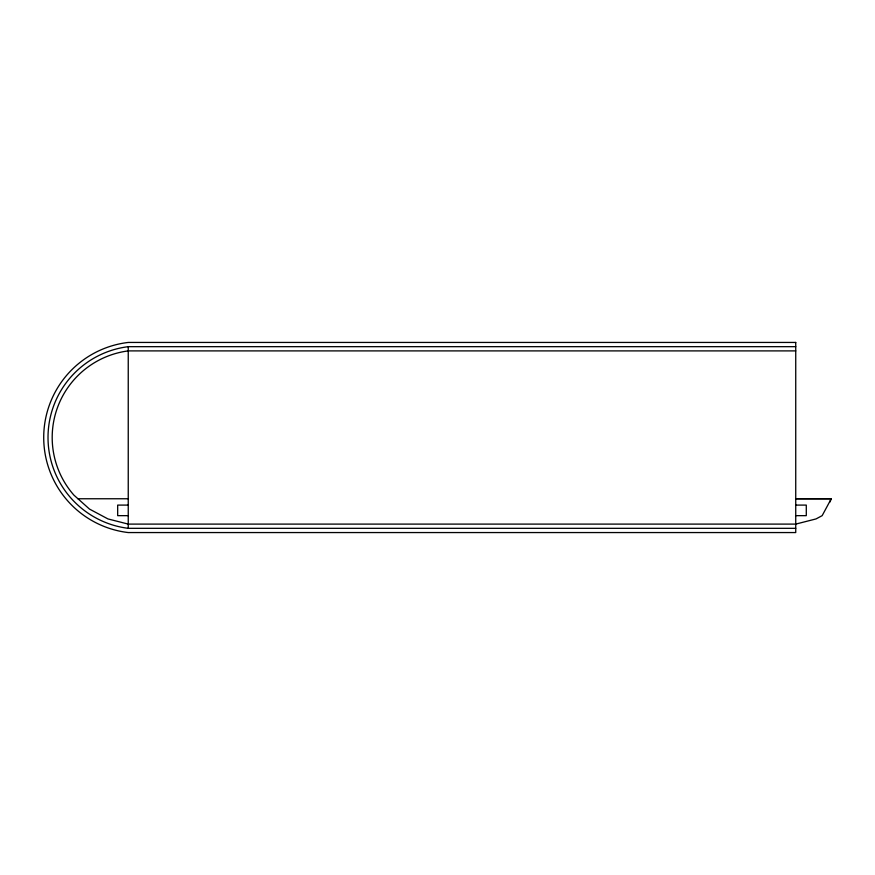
<?xml version="1.0" encoding="UTF-8"?>
<svg xmlns="http://www.w3.org/2000/svg" width="875" height="875" viewBox="0 0 875 875"><rect width="100%" height="100%" fill="white"/><g stroke="black" fill="none" stroke-linecap="round" stroke-linejoin="round"><path stroke-width="1.31" d="M829.762 502.228L831.25 498.761L795.736 498.761L831.25 498.761L822.161 515.648L816.014 518.93L795.736 524.103L128.242 524.103L107.964 518.93L89.502 509.086L73.905 495.13A87.336 87.336 0 0 1 128.242 350.897L795.736 350.897M795.736 528.325L128.242 528.325L128.242 346.675L795.736 346.675M77.963 498.761L128.242 498.761M128.242 505.094L117.677 505.094L117.677 515.659L128.242 515.659M795.736 505.094L806.291 505.094L806.291 515.659L795.736 515.659M128.242 528.325A91.525 91.525 0 0 1 128.242 346.675M795.736 342.442L128.242 342.442A95.714 95.714 0 0 0 128.242 532.558L795.736 532.558L795.736 342.442"/></g></svg>
